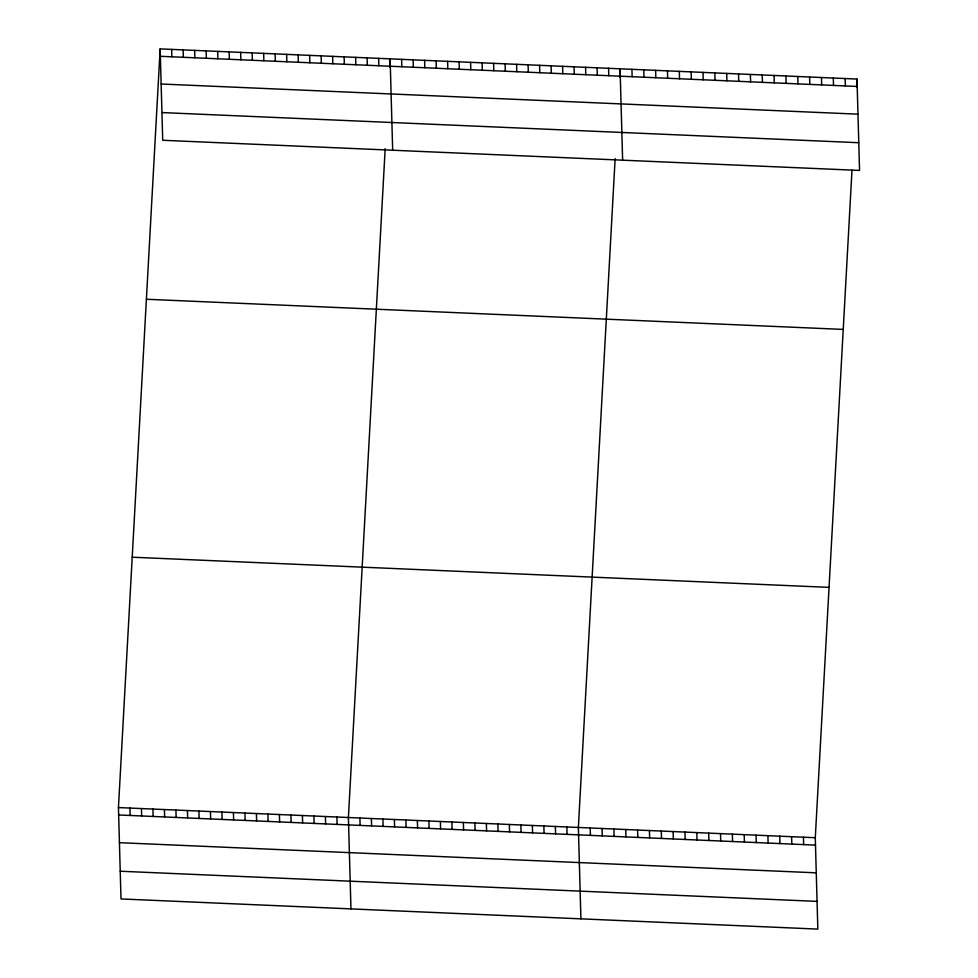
<?xml version="1.0" encoding="UTF-8"?>
<svg xmlns="http://www.w3.org/2000/svg" width="978" height="978" viewBox="0 0 978 978"><rect width="100%" height="100%" fill="white"/><g stroke="black" fill="none" stroke-linecap="round" stroke-linejoin="round"><path stroke-width="1.47" d="M851.985 170.221L815.285 837.718L817.84 929.1L121.003 898.941L118.448 807.571L160.16 48.9L856.997 79.059L859.552 170.429L162.715 140.282L160.16 48.9M385.185 148.656L348.4 817.522L350.955 908.892M389.672 67.017L390.124 58.851L392.667 150.233M615.138 158.607L578.365 827.474L580.908 918.843M619.624 76.969L620.076 68.802L622.631 160.184M856.557 87.213L856.997 79.059M160.368 56.296L857.205 86.455M161.15 84.01L857.987 114.169M161.945 112.568L858.782 142.715M146.394 299.256L843.232 329.415M132.213 557.203L829.051 587.362M118.448 807.571L815.285 837.718M118.656 814.967L815.493 845.114M119.426 842.681L816.263 872.828M120.221 871.227L817.058 901.386M845.151 78.546L845.359 85.942M833.305 78.032L833.513 85.428M821.459 77.519L821.667 84.915M809.613 77.005L809.821 84.401M797.767 76.492L797.975 83.888M785.921 75.978L786.129 83.374M803.439 837.205L803.647 844.601M774.075 75.465L774.283 82.861M791.593 836.691L791.801 844.087M762.229 74.951L762.437 82.348M779.747 836.19L779.955 843.574M750.383 74.438L750.591 81.834M767.901 835.677L768.109 843.073M738.537 73.925L738.745 81.321M756.055 835.163L756.263 842.559M726.691 73.411L726.899 80.807M744.209 834.65L744.417 842.046M714.845 72.898L715.052 80.294M732.363 834.136L732.571 841.532M702.999 72.396L703.206 79.78M720.517 833.623L720.725 841.019M691.153 71.883L691.36 79.279M708.671 833.109L708.879 840.505M679.307 71.37L679.514 78.766M696.825 832.596L697.033 839.992M667.461 70.856L667.668 78.252M684.979 832.082L685.187 839.479M655.615 70.343L655.822 77.739M673.133 831.569L673.341 838.965M643.769 69.829L643.976 77.225M661.287 831.055L661.495 838.452M631.922 69.316L632.13 76.712M649.441 830.542L649.649 837.938M637.595 830.029L637.803 837.425M608.573 68.301L608.781 75.697M625.749 829.515L625.944 836.911M597.081 67.812L597.289 75.208M613.903 829.002L614.098 836.398M585.577 67.311L585.785 74.707M602.057 828.5L602.252 835.884M574.086 66.81L574.294 74.206M590.211 827.987L590.406 835.383M562.582 66.308L562.79 73.705M551.091 65.819L551.299 73.216M566.861 826.972L567.069 834.368M539.587 65.318L539.795 72.714M555.37 826.471L555.565 833.867M528.096 64.817L528.303 72.213M543.866 825.982L544.074 833.378M516.592 64.328L516.8 71.724M532.362 825.481L532.57 832.877M505.1 63.827L505.308 71.223M520.871 824.98L521.078 832.376M493.597 63.325L493.804 70.722M509.367 824.478L509.575 831.875M482.105 62.836L482.313 70.233M497.875 823.989L498.083 831.386M470.601 62.335L470.809 69.731M486.372 823.488L486.579 830.884M459.11 61.834L459.318 69.23M474.88 822.987L475.088 830.383M447.606 61.333L447.814 68.729M463.376 822.498L463.584 829.894M436.115 60.844L436.322 68.24M451.885 821.997L452.093 829.393M424.611 60.343L424.819 67.739M440.381 821.496L440.589 828.892M413.119 59.841L413.327 67.237M428.89 821.007L429.097 828.403M401.616 59.352L401.824 66.748M417.386 820.505L417.594 827.901M405.894 820.004L406.102 827.4M378.62 58.35L378.828 65.746M394.391 819.503L394.599 826.899M367.129 57.861L367.337 65.257M382.899 819.014L383.107 826.41M355.625 57.36L355.833 64.756M371.395 818.513L371.603 825.909M344.134 56.858L344.342 64.255M359.904 818.011L360.112 825.408M332.63 56.357L332.838 63.753M321.139 55.868L321.334 63.264M336.909 817.021L337.117 824.417M309.635 55.367L309.843 62.763M325.405 816.52L325.613 823.916M298.143 54.866L298.339 62.262M313.914 816.031L314.121 823.427M286.64 54.377L286.847 61.773M302.41 815.53L302.618 822.926M275.148 53.876L275.344 61.272M290.918 815.029L291.126 822.425M263.644 53.374L263.852 60.77M279.415 814.527L279.622 821.923M252.141 52.885L252.348 60.281M267.923 814.038L268.131 821.434M240.649 52.384L240.857 59.78M256.419 813.537L256.627 820.933M229.145 51.883L229.353 59.279M244.928 813.036L245.123 820.432M217.654 51.382L217.862 58.778M233.424 812.547L233.632 819.943M206.15 50.893L206.358 58.289M221.933 812.046L222.128 819.442M194.659 50.391L194.867 57.788M210.429 811.544L210.637 818.941M183.155 49.89L183.363 57.286M198.937 811.055L199.133 818.452M171.663 49.401L171.871 56.797M187.434 810.554L187.642 817.95M175.93 810.053L176.138 817.449M164.438 809.564L164.646 816.948M152.935 809.063L153.143 816.459M141.443 808.561L141.651 815.958M129.94 808.06L130.147 815.456"/></g></svg>
